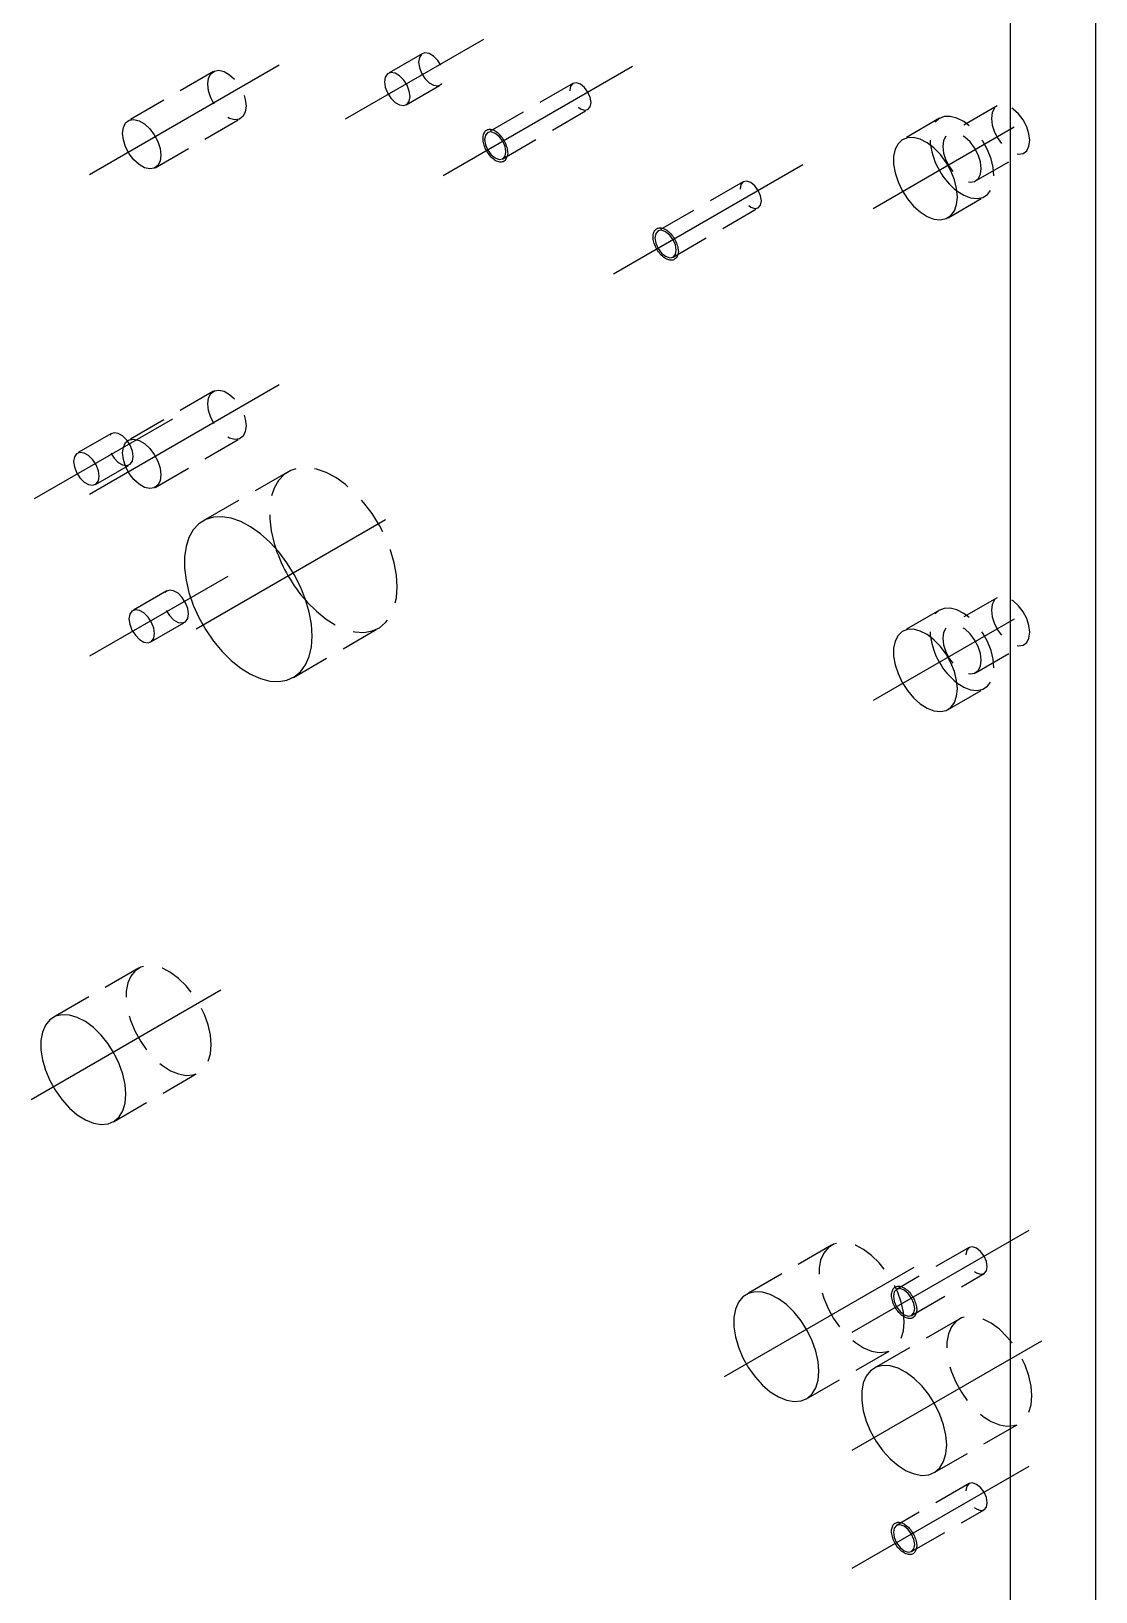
# Model space of a CAD drawing. Header units: millimetres. Extents: x 12 to 1998, y -102 to 1102.
# Drawn here: x 1821.4 to 1998.1, y 403.9 to 663 of the extents above; entities that cross this region are included whole.
import ezdxf

# ---------------------------------------------------------------- set-up
doc = ezdxf.new("R2010")
doc.units = ezdxf.units.MM
doc.header["$LTSCALE"] = 5
doc.linetypes.add('CENTERX2', pattern=[20.32, 12.7, -2.54, 2.54, -2.54])
doc.linetypes.add('HIDDEN', pattern=[1.905, 1.27, -0.635])
for name, color, linetype in [('11', 1, 'CENTERX2'), ('2', 2, 'HIDDEN'), ('8', 4, 'Continuous')]:
    doc.layers.add(name, color=color, linetype=linetype)

msp = doc.modelspace()

# ---------------------------------------------------------------- linework, layer by layer
at = {"color": 7, "linetype": 'Continuous', "lineweight": 25}
for p, q in [((1998.122, 240.105), (1998.122, 685.936)), ((1983.979, 231.941), (1983.979, 677.772))]:
    msp.add_line(p, q, dxfattribs=at)
at = {"color": 7, "linetype": 'Continuous', "lineweight": 25, "flags": 128}
for points in [[(1880.035, 654.654), (1880.163, 653.743), (1880.531, 652.793), (1881.095, 651.921), (1881.788, 651.23), (1882.524, 650.805), (1883.217, 650.696), (1883.781, 650.917), (1884.149, 651.441), (1884.277, 652.205), (1884.149, 653.117), (1883.781, 654.066), (1883.217, 654.939), (1882.524, 655.63), (1881.788, 656.055), (1881.095, 656.164), (1880.531, 655.943), (1880.163, 655.418), (1880.035, 654.654)], [(1836.548, 646.118), (1836.677, 647.078), (1837.053, 647.812), (1837.646, 648.261), (1838.408, 648.386), (1839.277, 648.179), (1840.183, 647.656), (1841.052, 646.86), (1841.813, 645.855), (1842.407, 644.722), (1842.783, 643.553), (1842.912, 642.444), (1842.783, 641.483), (1842.407, 640.749), (1841.813, 640.301), (1841.052, 640.175), (1840.183, 640.382), (1839.277, 640.905), (1838.408, 641.701), (1837.646, 642.707), (1837.053, 643.839), (1836.677, 645.008), (1836.548, 646.118)], [(1900.187, 643.021), (1900.053, 643.88), (1899.67, 644.763), (1899.096, 645.537), (1898.42, 646.083), (1897.743, 646.318), (1897.17, 646.206), (1896.786, 645.765), (1896.652, 645.062), (1896.786, 644.203), (1897.17, 643.319), (1897.743, 642.546), (1898.42, 642), (1899.096, 641.765), (1899.67, 641.876), (1900.053, 642.317), (1900.187, 643.021)], [(1975.141, 635.516), (1975.017, 636.904), (1974.65, 638.37), (1974.059, 639.846), (1973.271, 641.263), (1972.321, 642.554), (1971.256, 643.659), (1970.124, 644.526), (1968.979, 645.116), (1967.874, 645.399), (1966.861, 645.364), (1965.987, 645.011), (1965.293, 644.358), (1964.812, 643.434), (1964.565, 642.283), (1964.565, 640.959), (1964.812, 639.523), (1965.293, 638.043), (1965.987, 636.588), (1966.861, 635.226), (1967.874, 634.021), (1968.979, 633.029), (1970.124, 632.296), (1971.256, 631.857), (1972.321, 631.732), (1973.271, 631.928), (1974.059, 632.434), (1974.65, 633.227), (1975.017, 634.271), (1975.141, 635.516)], [(1928.472, 626.693), (1928.337, 627.551), (1927.954, 628.435), (1927.38, 629.208), (1926.704, 629.754), (1926.027, 629.99), (1925.454, 629.878), (1925.071, 629.437), (1924.936, 628.734), (1925.071, 627.875), (1925.454, 626.991), (1926.027, 626.218), (1926.704, 625.672), (1927.38, 625.437), (1927.954, 625.548), (1928.337, 625.989), (1928.472, 626.693)], [(1836.548, 593.042), (1836.677, 594.003), (1837.053, 594.737), (1837.646, 595.185), (1838.408, 595.311), (1839.277, 595.104), (1840.183, 594.581), (1841.052, 593.785), (1841.813, 592.78), (1842.407, 591.647), (1842.783, 590.478), (1842.912, 589.369), (1842.783, 588.408), (1842.407, 587.674), (1841.813, 587.226), (1841.052, 587.1), (1840.183, 587.307), (1839.277, 587.83), (1838.408, 588.626), (1837.646, 589.631), (1837.053, 590.764), (1836.677, 591.933), (1836.548, 593.042)], [(1832.659, 589.163), (1832.531, 590.075), (1832.162, 591.025), (1831.598, 591.897), (1830.906, 592.588), (1830.169, 593.013), (1829.477, 593.122), (1828.912, 592.901), (1828.544, 592.377), (1828.416, 591.613), (1828.544, 590.701), (1828.912, 589.752), (1829.477, 588.879), (1830.169, 588.188), (1830.906, 587.763), (1831.598, 587.654), (1832.162, 587.875), (1832.531, 588.4), (1832.659, 589.163)], [(1868.014, 562.629), (1867.89, 564.571), (1867.52, 566.61), (1866.913, 568.7), (1866.083, 570.791), (1865.05, 572.834), (1863.837, 574.781), (1862.474, 576.587), (1860.993, 578.21), (1859.427, 579.611), (1857.814, 580.757), (1856.191, 581.622), (1854.597, 582.185), (1853.069, 582.433), (1851.642, 582.361), (1850.351, 581.97), (1849.224, 581.269), (1848.29, 580.274), (1847.57, 579.01), (1847.08, 577.505), (1846.832, 575.795), (1846.832, 573.92), (1847.08, 571.923), (1847.57, 569.853), (1848.29, 567.756), (1849.224, 565.683), (1850.351, 563.682), (1851.642, 561.8), (1853.069, 560.081), (1854.597, 558.564), (1856.191, 557.287), (1857.814, 556.279), (1859.427, 555.562), (1860.993, 555.155), (1862.474, 555.067), (1863.837, 555.299), (1865.05, 555.847), (1866.083, 556.697), (1866.913, 557.83), (1867.52, 559.219), (1867.89, 560.831), (1868.014, 562.629)], [(1841.851, 563.035), (1841.723, 563.947), (1841.355, 564.896), (1840.79, 565.769), (1840.098, 566.459), (1839.361, 566.885), (1838.669, 566.993), (1838.105, 566.772), (1837.736, 566.248), (1837.608, 565.484), (1837.736, 564.573), (1838.105, 563.623), (1838.669, 562.751), (1839.361, 562.06), (1840.098, 561.635), (1840.79, 561.526), (1841.355, 561.747), (1841.723, 562.271), (1841.851, 563.035)], [(1975.141, 553.861), (1975.017, 555.25), (1974.65, 556.716), (1974.059, 558.192), (1973.271, 559.609), (1972.321, 560.9), (1971.256, 562.005), (1970.124, 562.872), (1968.979, 563.462), (1967.874, 563.745), (1966.861, 563.71), (1965.987, 563.357), (1965.293, 562.704), (1964.812, 561.78), (1964.565, 560.629), (1964.565, 559.304), (1964.812, 557.869), (1965.293, 556.389), (1965.987, 554.934), (1966.861, 553.572), (1967.874, 552.367), (1968.979, 551.375), (1970.124, 550.642), (1971.256, 550.203), (1972.321, 550.078), (1973.271, 550.273), (1974.059, 550.78), (1974.65, 551.573), (1975.017, 552.617), (1975.141, 553.861)], [(1837.113, 486.566), (1836.986, 488.185), (1836.607, 489.893), (1835.991, 491.628), (1835.16, 493.328), (1834.144, 494.931), (1832.98, 496.379), (1831.709, 497.62), (1830.379, 498.61), (1829.036, 499.311), (1827.73, 499.699), (1826.507, 499.76), (1825.412, 499.492), (1824.484, 498.904), (1823.757, 498.017), (1823.258, 496.865), (1823.003, 495.487), (1823.003, 493.935), (1823.258, 492.264), (1823.757, 490.534), (1824.484, 488.809), (1825.412, 487.15), (1826.507, 485.617), (1827.73, 484.266), (1829.036, 483.146), (1830.379, 482.297), (1831.709, 481.75), (1832.98, 481.524), (1834.144, 481.628), (1835.16, 482.058), (1835.991, 482.799), (1836.607, 483.823), (1836.986, 485.094), (1837.113, 486.566)], [(1952.16, 440.564), (1952.032, 442.183), (1951.653, 443.891), (1951.037, 445.627), (1950.206, 447.327), (1949.19, 448.93), (1948.026, 450.378), (1946.756, 451.619), (1945.425, 452.608), (1944.082, 453.31), (1942.776, 453.698), (1941.553, 453.759), (1940.458, 453.49), (1939.53, 452.903), (1938.804, 452.016), (1938.304, 450.863), (1938.05, 449.486), (1938.05, 447.934), (1938.304, 446.263), (1938.804, 444.533), (1939.53, 442.807), (1940.458, 441.148), (1941.553, 439.616), (1942.776, 438.265), (1944.082, 437.145), (1945.425, 436.296), (1946.756, 435.749), (1948.026, 435.523), (1949.19, 435.627), (1950.206, 436.057), (1951.037, 436.798), (1951.653, 437.822), (1952.032, 439.093), (1952.16, 440.564)], [(1968.07, 450.977), (1967.935, 451.836), (1967.552, 452.719), (1966.978, 453.493), (1966.302, 454.039), (1965.625, 454.274), (1965.052, 454.162), (1964.669, 453.721), (1964.534, 453.018), (1964.669, 452.159), (1965.052, 451.275), (1965.625, 450.502), (1966.302, 449.956), (1966.978, 449.721), (1967.552, 449.832), (1967.935, 450.273), (1968.07, 450.977)], [(1973.373, 428.318), (1973.245, 429.937), (1972.866, 431.645), (1972.25, 433.381), (1971.419, 435.081), (1970.403, 436.684), (1969.239, 438.132), (1967.969, 439.373), (1966.638, 440.362), (1965.295, 441.063), (1963.989, 441.452), (1962.766, 441.513), (1961.671, 441.244), (1960.744, 440.656), (1960.017, 439.77), (1959.517, 438.617), (1959.263, 437.24), (1959.263, 435.688), (1959.517, 434.016), (1960.017, 432.287), (1960.744, 430.561), (1961.671, 428.902), (1962.766, 427.37), (1963.989, 426.019), (1965.295, 424.899), (1966.638, 424.05), (1967.969, 423.503), (1969.239, 423.277), (1970.403, 423.381), (1971.419, 423.811), (1972.25, 424.552), (1972.866, 425.576), (1973.245, 426.847), (1973.373, 428.318)], [(1968.07, 411.783), (1967.935, 412.642), (1967.552, 413.525), (1966.978, 414.299), (1966.302, 414.845), (1965.625, 415.08), (1965.052, 414.968), (1964.669, 414.527), (1964.534, 413.824), (1964.669, 412.965), (1965.052, 412.081), (1965.625, 411.308), (1966.302, 410.762), (1966.978, 410.527), (1967.552, 410.638), (1967.935, 411.079), (1968.07, 411.783)]]:
    msp.add_lwpolyline(points, dxfattribs=at)
at = {"color": 7, "linetype": 'Continuous', "lineweight": 25}
for centre, radius, start, end in [((1982.414, 645.837), 11.854, 188.25877, 231.73585), ((1885.982, 585.248), 25.329, 198.60468, 221.38995), ((1982.414, 564.183), 11.854, 188.25877, 231.73585)]:
    msp.add_arc(centre, radius, start, end, dxfattribs=at)
at = {"layer": '11'}
for p, q in [((1896.473, 661.695), (1873.496, 648.43)), ((1831.069, 639.281), (1862.532, 657.444)), ((1921.222, 657.205), (1889.759, 639.042)), ((1984.579, 647.087), (1961.177, 633.577)), ((1949.506, 640.877), (1918.043, 622.713)), ((1831.069, 586.206), (1862.532, 604.369)), ((1844.855, 598.653), (1821.877, 585.388)), ((1880.21, 581.916), (1848.747, 563.753)), ((1854.047, 572.525), (1831.069, 559.26)), ((1984.579, 565.433), (1961.177, 551.923)), ((1852.845, 503.811), (1821.382, 485.648)), ((1986.983, 463.936), (1957.641, 446.998)), ((1967.891, 457.81), (1936.428, 439.647)), ((1989.104, 445.564), (1957.641, 427.401)), ((1986.983, 424.742), (1957.641, 407.804))]:
    msp.add_line(p, q, dxfattribs=at)
at = {"layer": '2'}
for p, q in [((1886.313, 659.294), (1880.656, 656.028)), ((1851.622, 656.342), (1837.48, 648.178)), ((1883.656, 650.832), (1889.313, 654.097)), ((1911.312, 654.37), (1897.17, 646.206)), ((1981.73, 650.638), (1973.669, 645.985)), ((1841.98, 640.383), (1856.122, 648.547)), ((1899.669, 641.876), (1913.812, 650.04)), ((1972.169, 648.583), (1966.088, 645.072)), ((1978.168, 638.19), (1986.229, 642.844)), ((1939.596, 638.042), (1925.454, 629.878)), ((1973.587, 632.082), (1979.668, 635.592)), ((1927.954, 625.548), (1942.096, 633.712)), ((1851.622, 603.267), (1837.48, 595.103)), ((1834.694, 596.252), (1829.037, 592.986)), ((1841.98, 587.308), (1856.122, 595.472)), ((1832.037, 587.79), (1837.694, 591.056)), ((1864.05, 589.907), (1849.908, 581.743)), ((1843.887, 570.123), (1838.23, 566.858)), ((1981.73, 568.984), (1973.669, 564.331)), ((1841.23, 561.661), (1846.886, 564.927)), ((1972.169, 566.929), (1966.088, 563.418)), ((1864.907, 555.762), (1879.049, 563.926)), ((1978.168, 556.536), (1986.229, 561.19)), ((1973.587, 550.428), (1979.668, 553.938)), ((1839.185, 507.472), (1825.043, 499.308)), ((1835.042, 481.987), (1849.184, 490.151)), ((1954.231, 461.471), (1940.089, 453.307)), ((1977.073, 461.102), (1965.052, 454.162)), ((1967.552, 449.832), (1979.573, 456.771)), ((1975.444, 449.225), (1961.302, 441.061)), ((1950.088, 435.986), (1964.23, 444.15)), ((1971.301, 423.74), (1985.444, 431.904)), ((1977.073, 421.908), (1965.052, 414.968)), ((1967.552, 410.638), (1979.573, 417.578))]:
    msp.add_line(p, q, dxfattribs=at)
at = {"layer": '2', "flags": 128}
for points in [[(1885.692, 657.92), (1885.82, 657.008), (1886.188, 656.059), (1886.752, 655.186), (1887.445, 654.496), (1888.181, 654.07), (1888.874, 653.962), (1889.438, 654.183), (1889.806, 654.707), (1889.934, 655.471), (1889.806, 656.383), (1889.438, 657.332), (1888.874, 658.205), (1888.181, 658.895), (1887.445, 659.321), (1886.752, 659.429), (1886.188, 659.208), (1885.82, 658.684), (1885.692, 657.92)], [(1850.69, 654.282), (1850.819, 655.242), (1851.195, 655.977), (1851.788, 656.425), (1852.55, 656.55), (1853.419, 656.343), (1854.325, 655.82), (1855.194, 655.024), (1855.956, 654.019), (1856.549, 652.886), (1856.925, 651.717), (1857.054, 650.608), (1856.925, 649.647), (1856.549, 648.913), (1855.956, 648.465), (1855.194, 648.339), (1854.325, 648.546), (1853.419, 649.069), (1852.55, 649.865), (1851.788, 650.871), (1851.195, 652.003), (1850.819, 653.172), (1850.69, 654.282)], [(1914.329, 651.185), (1914.195, 652.044), (1913.812, 652.927), (1913.238, 653.701), (1912.562, 654.247), (1911.885, 654.482), (1911.312, 654.37), (1910.928, 653.929), (1910.794, 653.226), (1910.928, 652.367), (1911.312, 651.483), (1911.885, 650.71), (1912.562, 650.164), (1913.238, 649.929), (1913.812, 650.04), (1914.195, 650.481), (1914.329, 651.185)], [(1987.161, 644.904), (1987.033, 646.014), (1986.656, 647.182), (1986.063, 648.315), (1985.301, 649.32), (1984.432, 650.117), (1983.527, 650.64), (1982.658, 650.847), (1981.896, 650.721), (1981.303, 650.273), (1980.926, 649.539), (1980.797, 648.578), (1980.926, 647.468), (1981.303, 646.3), (1981.896, 645.167), (1982.658, 644.162), (1983.527, 643.366), (1984.432, 642.843), (1985.301, 642.636), (1986.063, 642.761), (1986.656, 643.209), (1987.033, 643.943), (1987.161, 644.904)], [(1981.222, 639.026), (1981.098, 640.414), (1980.732, 641.88), (1980.14, 643.356), (1979.352, 644.773), (1978.403, 646.064), (1977.337, 647.169), (1976.206, 648.037), (1975.06, 648.626), (1973.956, 648.91), (1972.942, 648.875), (1972.068, 648.522), (1971.374, 647.868), (1970.893, 646.944), (1970.646, 645.793), (1970.646, 644.469), (1970.683, 644.135)], [(1979.1, 640.251), (1978.972, 641.36), (1978.595, 642.529), (1978.002, 643.662), (1977.24, 644.667), (1976.371, 645.463), (1975.466, 645.986), (1974.597, 646.193), (1973.835, 646.067), (1973.242, 645.619), (1972.865, 644.885), (1972.736, 643.925), (1972.865, 642.815), (1973.242, 641.646), (1973.835, 640.514), (1974.597, 639.508), (1975.466, 638.712), (1976.371, 638.189), (1977.24, 637.982), (1978.002, 638.108), (1978.595, 638.556), (1978.972, 639.29), (1979.1, 640.251)], [(1942.614, 634.857), (1942.479, 635.715), (1942.096, 636.599), (1941.522, 637.373), (1940.846, 637.918), (1940.169, 638.154), (1939.596, 638.042), (1939.213, 637.601), (1939.078, 636.898), (1939.213, 636.039), (1939.596, 635.155), (1940.169, 634.382), (1940.846, 633.836), (1941.522, 633.601), (1942.096, 633.712), (1942.479, 634.153), (1942.614, 634.857)], [(1975.073, 636.53), (1976.206, 635.807), (1977.337, 635.368), (1978.403, 635.243), (1979.352, 635.438), (1980.14, 635.944), (1980.732, 636.738), (1981.098, 637.781), (1981.222, 639.026)], [(1850.69, 601.206), (1850.819, 602.167), (1851.195, 602.901), (1851.788, 603.349), (1852.55, 603.475), (1853.419, 603.268), (1854.325, 602.745), (1855.194, 601.949), (1855.956, 600.944), (1856.549, 599.811), (1856.925, 598.642), (1857.054, 597.533), (1856.925, 596.572), (1856.549, 595.838), (1855.956, 595.39), (1855.194, 595.264), (1854.325, 595.471), (1853.419, 595.994), (1852.55, 596.79), (1851.788, 597.796), (1851.195, 598.928), (1850.819, 600.097), (1850.69, 601.206)], [(1838.315, 592.429), (1838.188, 593.341), (1837.819, 594.29), (1837.255, 595.163), (1836.563, 595.853), (1835.826, 596.279), (1835.133, 596.387), (1834.569, 596.166), (1834.201, 595.642), (1834.073, 594.878), (1834.201, 593.967), (1834.569, 593.017), (1835.133, 592.145), (1835.826, 591.454), (1836.563, 591.029), (1837.255, 590.92), (1837.819, 591.141), (1838.188, 591.665), (1838.315, 592.429)], [(1882.156, 570.793), (1882.032, 572.735), (1881.662, 574.774), (1881.055, 576.864), (1880.225, 578.955), (1879.192, 580.998), (1877.979, 582.945), (1876.616, 584.751), (1875.135, 586.374), (1873.569, 587.775), (1871.956, 588.921), (1870.333, 589.786), (1868.739, 590.349), (1867.211, 590.598), (1865.784, 590.525), (1864.493, 590.134), (1863.367, 589.433), (1862.432, 588.439), (1861.712, 587.174), (1861.222, 585.669), (1860.974, 583.959), (1860.974, 582.084), (1861.222, 580.088), (1861.712, 578.017), (1861.977, 577.167)], [(1847.508, 566.301), (1847.38, 567.212), (1847.012, 568.162), (1846.447, 569.034), (1845.755, 569.725), (1845.018, 570.15), (1844.326, 570.259), (1843.762, 570.038), (1843.393, 569.514), (1843.265, 568.75), (1843.393, 567.838), (1843.762, 566.889), (1844.326, 566.016), (1845.018, 565.326), (1845.755, 564.9), (1846.447, 564.792), (1847.012, 565.013), (1847.38, 565.537), (1847.508, 566.301)], [(1866.98, 568.501), (1867.211, 568.245), (1868.739, 566.729), (1870.333, 565.451), (1871.956, 564.443), (1873.569, 563.727), (1875.135, 563.319), (1876.616, 563.231), (1877.979, 563.464), (1879.192, 564.011), (1880.225, 564.862), (1881.055, 565.994), (1881.662, 567.383), (1882.032, 568.995), (1882.156, 570.793)], [(1987.161, 563.25), (1987.033, 564.36), (1986.656, 565.528), (1986.063, 566.661), (1985.301, 567.666), (1984.432, 568.463), (1983.527, 568.986), (1982.658, 569.193), (1981.896, 569.067), (1981.303, 568.619), (1980.926, 567.885), (1980.797, 566.924), (1980.926, 565.814), (1981.303, 564.646), (1981.896, 563.513), (1982.658, 562.508), (1983.527, 561.711), (1984.432, 561.189), (1985.301, 560.982), (1986.063, 561.107), (1986.656, 561.555), (1987.033, 562.289), (1987.161, 563.25)], [(1981.222, 557.372), (1981.098, 558.76), (1980.732, 560.226), (1980.14, 561.702), (1979.352, 563.119), (1978.403, 564.41), (1977.337, 565.515), (1976.206, 566.383), (1975.06, 566.972), (1973.956, 567.256), (1972.942, 567.22), (1972.068, 566.868), (1971.374, 566.214), (1970.893, 565.29), (1970.646, 564.139), (1970.646, 562.815), (1970.683, 562.481)], [(1979.1, 558.597), (1978.972, 559.706), (1978.595, 560.875), (1978.002, 562.008), (1977.24, 563.013), (1976.371, 563.809), (1975.466, 564.332), (1974.597, 564.539), (1973.835, 564.413), (1973.242, 563.965), (1972.865, 563.231), (1972.736, 562.27), (1972.865, 561.161), (1973.242, 559.992), (1973.835, 558.86), (1974.597, 557.854), (1975.466, 557.058), (1976.371, 556.535), (1977.24, 556.328), (1978.002, 556.454), (1978.595, 556.902), (1978.972, 557.636), (1979.1, 558.597)], [(1975.073, 554.876), (1976.206, 554.153), (1977.337, 553.714), (1978.403, 553.589), (1979.352, 553.784), (1980.14, 554.29), (1980.732, 555.084), (1981.098, 556.127), (1981.222, 557.372)], [(1851.256, 494.73), (1851.128, 496.349), (1850.749, 498.057), (1850.133, 499.792), (1849.302, 501.492), (1848.286, 503.095), (1847.122, 504.543), (1845.852, 505.785), (1844.521, 506.774), (1843.178, 507.475), (1841.872, 507.863), (1840.649, 507.924), (1839.554, 507.656), (1838.626, 507.068), (1837.899, 506.182), (1837.4, 505.029), (1837.145, 503.651), (1837.145, 502.099), (1837.4, 500.428), (1837.899, 498.698), (1838.626, 496.973), (1839.554, 495.314), (1840.649, 493.781), (1841.872, 492.43), (1843.178, 491.31), (1844.521, 490.461), (1845.852, 489.914), (1847.122, 489.688), (1848.286, 489.792), (1849.302, 490.223), (1850.133, 490.963), (1850.749, 491.987), (1851.128, 493.258), (1851.256, 494.73)], [(1966.302, 448.728), (1966.174, 450.347), (1965.795, 452.056), (1965.179, 453.791), (1964.348, 455.491), (1963.332, 457.094), (1962.168, 458.542), (1960.898, 459.783), (1959.567, 460.772), (1958.224, 461.474), (1956.918, 461.862), (1955.695, 461.923), (1954.6, 461.655), (1953.672, 461.067), (1952.946, 460.18), (1952.446, 459.028), (1952.192, 457.65), (1952.192, 456.098), (1952.446, 454.427), (1952.946, 452.697), (1953.672, 450.972), (1954.6, 449.313), (1955.695, 447.78), (1956.918, 446.429), (1958.224, 445.309), (1959.567, 444.46), (1960.898, 443.913), (1962.168, 443.687), (1963.332, 443.791), (1964.348, 444.221), (1965.179, 444.962), (1965.795, 445.986), (1966.174, 447.257), (1966.302, 448.728)], [(1980.09, 457.916), (1979.956, 458.775), (1979.573, 459.658), (1978.999, 460.432), (1978.323, 460.978), (1977.646, 461.213), (1977.073, 461.102), (1976.689, 460.661), (1976.555, 459.957), (1976.689, 459.098), (1977.073, 458.215), (1977.646, 457.441), (1978.323, 456.895), (1978.999, 456.66), (1979.573, 456.772), (1979.956, 457.213), (1980.09, 457.916)], [(1987.515, 436.482), (1987.387, 438.101), (1987.008, 439.809), (1986.392, 441.545), (1985.562, 443.245), (1984.546, 444.848), (1983.381, 446.296), (1982.111, 447.537), (1980.78, 448.526), (1979.438, 449.227), (1978.131, 449.616), (1976.908, 449.677), (1975.813, 449.408), (1974.886, 448.82), (1974.159, 447.934), (1973.659, 446.781), (1973.405, 445.404), (1973.405, 443.852), (1973.659, 442.18), (1974.159, 440.451), (1974.886, 438.725), (1975.813, 437.066), (1976.908, 435.534), (1978.131, 434.183), (1979.438, 433.063), (1980.78, 432.214), (1982.111, 431.667), (1983.381, 431.441), (1984.546, 431.545), (1985.562, 431.975), (1986.392, 432.716), (1987.008, 433.74), (1987.387, 435.011), (1987.515, 436.482)], [(1980.09, 418.722), (1979.956, 419.581), (1979.573, 420.465), (1978.999, 421.238), (1978.323, 421.784), (1977.646, 422.019), (1977.073, 421.908), (1976.689, 421.467), (1976.555, 420.763), (1976.689, 419.904), (1977.073, 419.021), (1977.646, 418.247), (1978.323, 417.701), (1978.999, 417.466), (1979.573, 417.578), (1979.956, 418.019), (1980.09, 418.722)]]:
    msp.add_lwpolyline(points, dxfattribs=at)
at = {"layer": '8'}
for points, knots in [([(1900.541, 642.817), (1900.413, 642.053), (1900.045, 641.528), (1899.48, 641.307), (1898.788, 641.416), (1898.051, 641.841), (1897.359, 642.532), (1896.795, 643.405), (1896.426, 644.354), (1896.298, 645.266), (1896.426, 646.03), (1896.795, 646.554), (1897.359, 646.775), (1898.051, 646.666), (1898.788, 646.241), (1899.48, 645.55), (1900.045, 644.678), (1900.413, 643.728), (1900.541, 642.817), (1900.516, 643.116), (1900.541, 642.817)], [0, 0, 0, 0, 0.0555538, 0.1111095, 0.1666651, 0.2222208, 0.2777765, 0.3333321, 0.3888878, 0.4444434, 0.4999991, 0.5555547, 0.6111104, 0.6666661, 0.7222217, 0.7777774, 0.833333, 0.8888887, 0.9444443, 1, 1, 1, 1]), ([(1928.824, 626.488), (1928.697, 625.724), (1928.329, 625.2), (1927.764, 624.979), (1927.072, 625.088), (1926.335, 625.513), (1925.643, 626.204), (1925.079, 627.077), (1924.71, 628.026), (1924.583, 628.938), (1924.71, 629.702), (1925.079, 630.226), (1925.643, 630.447), (1926.335, 630.338), (1927.072, 629.913), (1927.764, 629.222), (1928.329, 628.349), (1928.697, 627.4), (1928.825, 626.488), (1928.8, 626.788), (1928.825, 626.488)], [0, 0, 0, 0, 0.05554966, 0.11110557, 0.16666147, 0.22221737, 0.27777327, 0.33332918, 0.38888508, 0.44444098, 0.49999688, 0.55555278, 0.61110869, 0.66666459, 0.72222049, 0.77777639, 0.83333229, 0.8888882, 0.9444441, 1, 1, 1, 1]), ([(1968.422, 450.773), (1968.295, 450.009), (1967.927, 449.484), (1967.362, 449.263), (1966.67, 449.372), (1965.933, 449.797), (1965.241, 450.488), (1964.677, 451.361), (1964.308, 452.31), (1964.18, 453.222), (1964.308, 453.986), (1964.677, 454.51), (1965.241, 454.731), (1965.933, 454.622), (1966.67, 454.197), (1967.362, 453.506), (1967.927, 452.634), (1968.295, 451.684), (1968.423, 450.773), (1968.398, 451.072), (1968.423, 450.773)], [0, 0, 0, 0, 0.05554825, 0.11110424, 0.16666022, 0.22221621, 0.27777219, 0.33332818, 0.38888416, 0.44444015, 0.49999613, 0.55555212, 0.6111081, 0.66666409, 0.72222007, 0.77777606, 0.83333204, 0.88888803, 0.94444401, 1, 1, 1, 1]), ([(1968.422, 411.579), (1968.295, 410.815), (1967.927, 410.29), (1967.362, 410.069), (1966.67, 410.178), (1965.933, 410.603), (1965.241, 411.294), (1964.677, 412.167), (1964.308, 413.116), (1964.18, 414.028), (1964.308, 414.792), (1964.677, 415.316), (1965.241, 415.537), (1965.933, 415.428), (1966.67, 415.003), (1967.362, 414.312), (1967.927, 413.44), (1968.295, 412.49), (1968.423, 411.579), (1968.398, 411.878), (1968.423, 411.579)], [0, 0, 0, 0, 0.0555483, 0.1111042, 0.1666602, 0.2222162, 0.2777722, 0.3333282, 0.3888842, 0.4444401, 0.4999961, 0.5555521, 0.6111081, 0.6666641, 0.7222201, 0.7777761, 0.833332, 0.888888, 0.944444, 1, 1, 1, 1])]:
    msp.add_open_spline(points, degree=3, knots=knots, dxfattribs=at)

doc.saveas('drawing.dxf')
